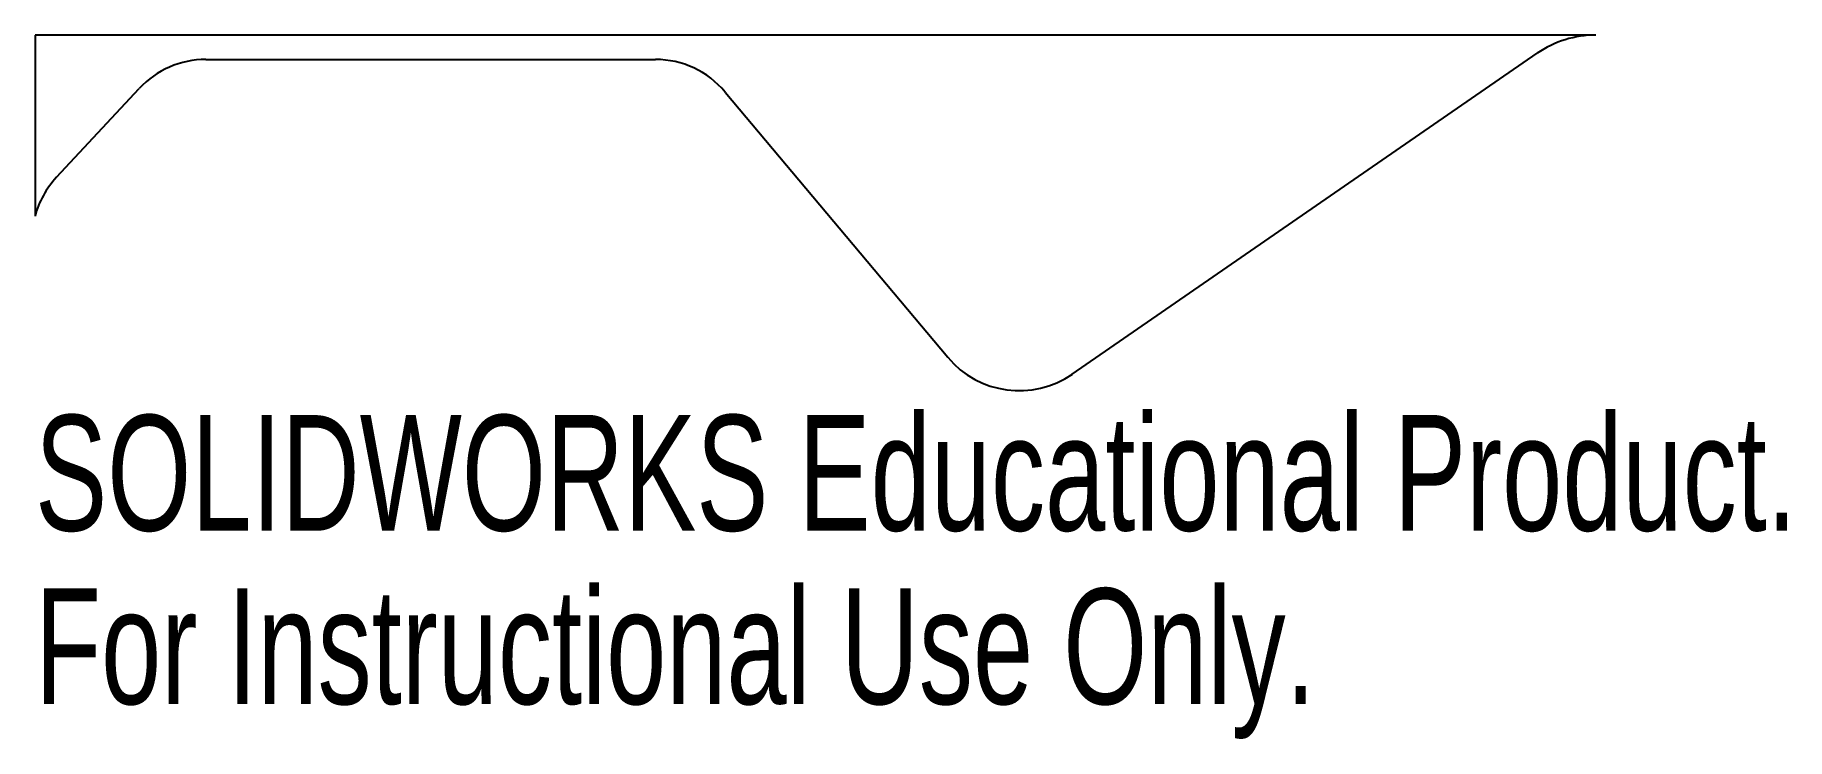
# Model space of a CAD drawing. Header units: inches. Extents: x 0 to 2.88, y -0.86 to 0.3.
import ezdxf

# ---------------------------------------------------------------- set-up
doc = ezdxf.new("R2010")
doc.units = ezdxf.units.IN
doc.header["$MEASUREMENT"] = 0
doc.styles.add('SLDTEXTSTYLE0', font='TXT', dxfattribs={"width": 0.7})

msp = doc.modelspace()

# ---------------------------------------------------------------- linework, layer by layer
at = {"color": 7, "linetype": 'Continuous', "lineweight": 25}
for p, q in [((2.57, 0.2981), (0, 0.2981)), ((0, 0.2981), (0, 0)), ((1.7079, -0.2601), (2.4735, 0.268)), ((0.2814, 0.2579), (1.0214, 0.2579)), ((0.0353, 0.0639), (0.1717, 0.2102)), ((1.1363, 0.2043), (1.5027, -0.2323))]:
    msp.add_line(p, q, dxfattribs=at)
for centre, radius, start, end in [((2.57, 0.1281), 0.17, 90, 124.6), ((0.2814, 0.1079), 0.15, 90, 137), ((1.0214, 0.1079), 0.15, 40, 90), ((0.145, -0.0384), 0.15, 137, 165.1766), ((1.6206, -0.1334), 0.1539, 220, 304.6)]:
    msp.add_arc(centre, radius, start, end, dxfattribs=at)

# ---------------------------------------------------------------- texts
at = {"color": 7, "linetype": 'Continuous', "char_height": 0.1903, "attachment_point": 1, "style": 'SLDTEXTSTYLE0'}
for s, insert in [('SOLIDWORKS Educational Product.', (0, -0.3274)), ('For Instructional Use Only.', (0, -0.6129))]:
    msp.add_mtext(s, dxfattribs=dict(at, insert=insert))

doc.saveas('drawing.dxf')
